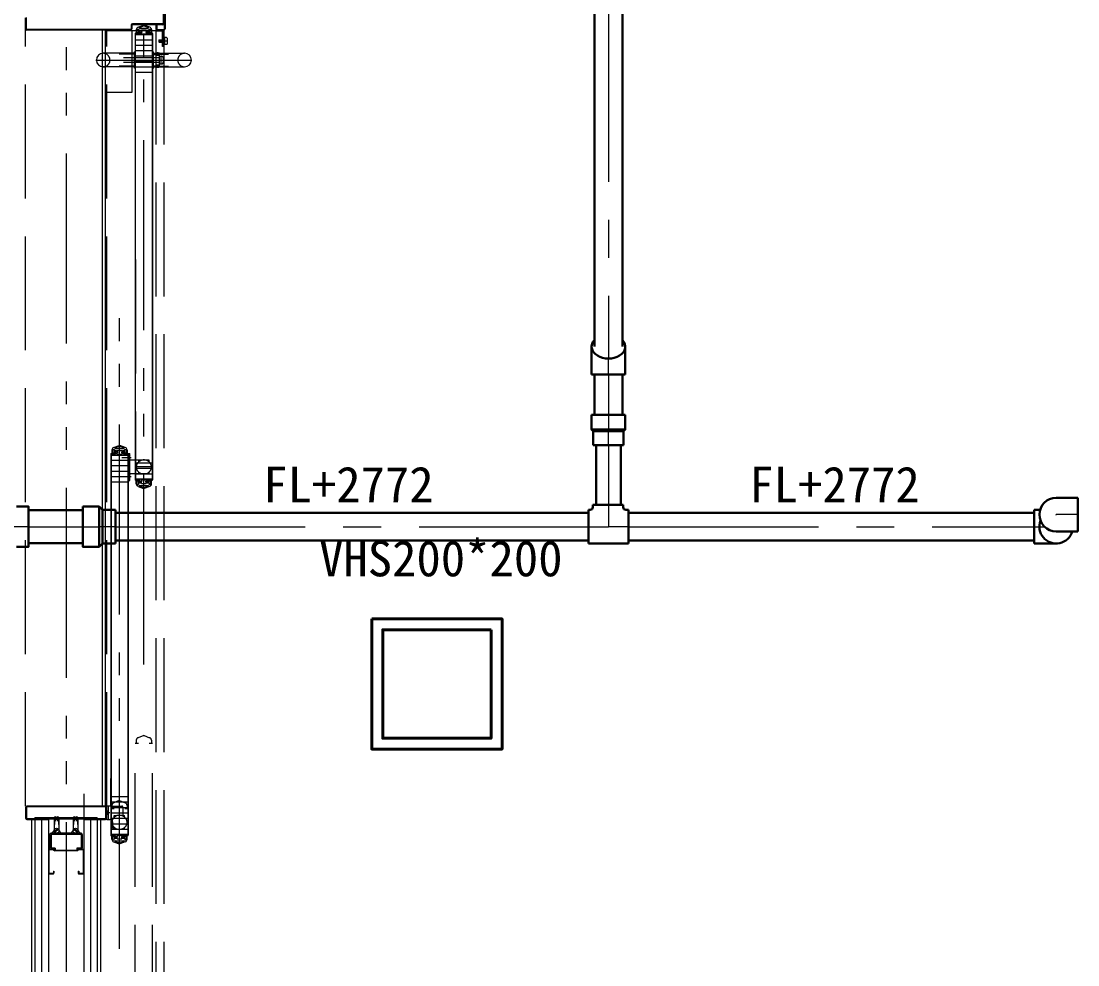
# Model space of a CAD drawing. Units: millimetres at full size. Extents: x -22551 to 92397, y -19340 to 14894.
# Drawn here: x 4079 to 6027, y -253 to 1486 of the extents above; entities that cross this region are included whole.
import ezdxf
from ezdxf.enums import TextEntityAlignment as Align

# ---------------------------------------------------------------- set-up
doc = ezdxf.new("R2010")
doc.units = ezdxf.units.MM
doc.header["$LTSCALE"] = 70
for name, pattern in [('CHAIN1', [8, 5, -1, 1, -1]), ('DASHED2', [3, 2, -1]), ('DASHED3', [4, 3, -1]), ('DOUBLE_CHAIN1', [8.8, 5, -1, 0.6, -0.6, 0.6, -1])]:
    doc.linetypes.add(name, pattern=pattern)
for name, color, linetype, lineweight in [('1-4_配管－汚水８：耐火ＤＶ', 2, 'Continuous', 30), ('2-0_通芯', 7, 'Continuous', 15), ('2-2_間仕切り芯', 7, 'DOUBLE_CHAIN1', 15), ('7-C_配管－ドレン５：耐火二層管', 2, 'Continuous', 30), ('7-D_配管－ドレン１：硬質塩ビ管（ＡＣ）', 2, 'Continuous', 30), ('9-0_無題1', 5, 'Continuous', 40)]:
    doc.layers.add(name, color=color, linetype=linetype, lineweight=lineweight)
doc.styles.add('ＭＳ ゴシック', font='')
doc.styles.get('ＭＳ ゴシック').set_extended_font_data('MS Gothic')

# ---------------------------------------------------------------- blocks, each defined once
blk = doc.blocks.new('グループ部品-125')
at = {"layer": '2-0_通芯', "linetype": 'DOUBLE_CHAIN1'}
for p, q in [((4161.61, 8017.87), (4161.61, -1485.67)), ((4305.11, 300.45), (4305.11, 1519.3)), ((4260.11, -223.7), (4260.11, 989.59))]:
    blk.add_line(p, q, dxfattribs=at)
at = {"layer": '2-0_通芯'}
for p, q in [((4340.91, 1516.7), (4340.91, 1480.9)), ((4342.51, 1517.7), (4342.51, 1470.9)), ((4344.11, 1516.9), (4344.11, 1471.7)), ((4087.11, 1471.7), (4087.11, 1491.9)), ((4088.71, 1470.9), (4088.71, 1492.7)), ((4340.91, 1480.9), (4283.91, 1480.9)), ((4281.51, 1470.9), (4088.71, 1470.9)), ((4280.71, 1469.3), (4089.51, 1469.3)), ((4228.61, 39.3), (4228.61, 1469.3)), ((4234.61, 39.3), (4234.61, 1469.3)), ((4281.51, 1478.5), (4281.51, 1470.9)), ((4283.11, 1479.3), (4283.11, 1471.7)), ((4340.11, 1479.3), (4283.11, 1479.3)), ((4289.11, 1463), (4289.11, 640.6)), ((4289.71, 1463.3), (4296.61, 1463.3)), ((4289.71, 1046.8), (4289.71, 1463.3)), ((4289.86, 1462.3), (4289.86, 1461.8)), ((4290.01, 1463.9), (4296.61, 1463.9)), ((4290.36, 1462.8), (4297.86, 1462.8)), ((4290.36, 1461.3), (4304.81, 1461.3)), ((4291.11, 1470.41), (4291.11, 1464.2)), ((4292.31, 1471.4), (4292.31, 1465.1)), ((4292.31, 1471.4), (4295.11, 1471.4)), ((4292.31, 1465.1), (4295.11, 1465.1)), ((4294.39, 1475.1), (4304.42, 1478.78)), ((4295.11, 1471.4), (4295.11, 1468.9)), ((4299.61, 1468.9), (4295.11, 1468.9)), ((4295.11, 1468.8), (4295.11, 1465.13)), ((4295.11, 1468.8), (4299.11, 1468.8)), ((4295.11, 1465.1), (4295.11, 1463.9)), ((4295.93, 1464.15), (4297.86, 1463.8)), ((4296.11, 1467.8), (4299.11, 1467.8)), ((4296.11, 1467.8), (4296.11, 1465.3)), ((4296.11, 1465.3), (4300.11, 1465.3)), ((4296.61, 1463.9), (4296.61, 1463.3)), ((4296.75, 1474.37), (4304.42, 1477.18)), ((4296.92, 1473.4), (4313.3, 1473.4)), ((4297.11, 1467.2), (4297.11, 1465.9)), ((4299.61, 1467.7), (4297.61, 1467.7)), ((4297.61, 1465.4), (4301.61, 1465.4)), ((4297.86, 1463.8), (4297.86, 1462.8)), ((4299.11, 1468.8), (4299.11, 1467.8)), ((4299.61, 1468.9), (4299.61, 1467.7)), ((4300.11, 1462.8), (4300.11, 1465.3)), ((4300.11, 1462.8), (4310.11, 1462.8)), ((4300.61, 1469.9), (4300.61, 1466.4)), ((4300.61, 1469.9), (4309.61, 1469.9)), ((4300.61, 1466.4), (4301.61, 1466.4)), ((4301.61, 1466.4), (4301.61, 1465.4)), ((4305.11, 1461.6), (4304.81, 1461.3)), ((4305.41, 1461.3), (4305.11, 1461.6)), ((4305.41, 1461.3), (4319.86, 1461.3)), ((4315.83, 1475.1), (4305.8, 1478.78)), ((4305.8, 1477.18), (4313.47, 1474.37)), ((4308.61, 1466.4), (4308.61, 1465.4)), ((4309.61, 1466.4), (4308.61, 1466.4)), ((4308.61, 1465.4), (4312.61, 1465.4)), ((4309.61, 1469.9), (4309.61, 1466.4)), ((4310.11, 1465.3), (4310.11, 1462.8)), ((4314.11, 1465.3), (4310.11, 1465.3)), ((4310.61, 1468.9), (4310.61, 1467.7)), ((4315.11, 1468.9), (4310.61, 1468.9)), ((4310.61, 1467.7), (4312.61, 1467.7)), ((4311.11, 1468.8), (4315.11, 1468.8)), ((4312.36, 1463.8), (4314.29, 1464.15)), ((4312.36, 1463.8), (4312.36, 1462.8)), ((4312.36, 1462.8), (4319.86, 1462.8)), ((4313.11, 1467.2), (4313.11, 1465.9)), ((4313.61, 1463.9), (4313.61, 1463.3)), ((4313.61, 1463.9), (4320.21, 1463.9)), ((4313.61, 1463.3), (4320.51, 1463.3)), ((4314.11, 1467.8), (4314.11, 1465.3)), ((4315.11, 1468.9), (4315.11, 1471.4)), ((4315.11, 1471.4), (4317.91, 1471.4)), ((4315.11, 1468.8), (4315.11, 1465.13)), ((4315.11, 1465.1), (4317.91, 1465.1)), ((4315.11, 1465.1), (4315.11, 1463.9)), ((4317.91, 1471.4), (4317.91, 1465.1)), ((4319.11, 1470.41), (4319.11, 1464.2)), ((4320.36, 1462.3), (4320.36, 1461.8)), ((4320.51, 1463.3), (4320.51, 640.3)), ((4321.11, 1463), (4321.11, 640.6)), ((4327.11, 1479.3), (4327.11, 1471.7)), ((4338.51, 1469.3), (4327.91, 1469.3)), ((4327.91, 1467.7), (4327.91, 1469.3)), ((4328.71, 1479.3), (4328.71, 1470.9)), ((4328.71, 1470.9), (4342.51, 1470.9)), ((4329.51, 1469.3), (4341.71, 1469.3)), ((4289.71, 1451.8), (4320.51, 1451.8)), ((4289.71, 1441.8), (4320.51, 1441.8)), ((4287.61, 1426.8), (4230.11, 1426.8)), ((4287.61, 1399.3), (4287.61, 1429.3)), ((4289.11, 1429.3), (4287.61, 1429.3)), ((4289.11, 1399.3), (4289.11, 1429.3)), ((4289.71, 1431.8), (4320.51, 1431.8)), ((4321.11, 1429.3), (4322.61, 1429.3)), ((4321.11, 1399.3), (4321.11, 1429.3)), ((4322.61, 1399.3), (4322.61, 1429.3)), ((4322.61, 1426.8), (4380.11, 1426.8)), ((4289.71, 1421.8), (4320.51, 1421.8)), ((4289.71, 1411.8), (4320.51, 1411.8)), ((4287.61, 1401.8), (4230.11, 1401.8)), ((4289.11, 1399.3), (4287.61, 1399.3)), ((4289.71, 1401.8), (4320.51, 1401.8)), ((4289.71, 1391.8), (4320.51, 1391.8)), ((4321.11, 1399.3), (4322.61, 1399.3)), ((4322.61, 1401.8), (4380.11, 1401.8)), ((4249.39, 700.1), (4259.42, 703.78)), ((4251.75, 699.37), (4259.42, 702.18)), ((4270.83, 700.1), (4260.8, 703.78)), ((4260.8, 702.18), (4268.47, 699.37)), ((4244.11, 688), (4244.11, -14.4)), ((4244.71, 688.3), (4251.61, 688.3)), ((4244.71, 688.3), (4244.71, -14.7)), ((4244.86, 687.3), (4244.86, 686.8)), ((4245.01, 688.9), (4251.61, 688.9)), ((4245.36, 687.8), (4252.86, 687.8)), ((4245.36, 686.3), (4259.81, 686.3)), ((4246.11, 695.41), (4246.11, 689.2)), ((4247.31, 696.4), (4247.31, 690.1)), ((4247.31, 696.4), (4250.11, 696.4)), ((4247.31, 690.1), (4250.11, 690.1)), ((4250.11, 696.4), (4250.11, 693.9)), ((4254.61, 693.9), (4250.11, 693.9)), ((4250.11, 693.8), (4250.11, 690.13)), ((4250.11, 693.8), (4254.11, 693.8)), ((4250.11, 690.1), (4250.11, 688.9)), ((4250.93, 689.15), (4252.86, 688.8)), ((4251.11, 692.8), (4254.11, 692.8)), ((4251.11, 692.8), (4251.11, 690.3)), ((4251.11, 690.3), (4255.11, 690.3)), ((4251.61, 688.9), (4251.61, 688.3)), ((4251.92, 698.4), (4268.3, 698.4)), ((4252.11, 692.2), (4252.11, 690.9)), ((4254.61, 692.7), (4252.61, 692.7)), ((4252.61, 690.4), (4256.61, 690.4)), ((4252.86, 688.8), (4252.86, 687.8)), ((4254.11, 693.8), (4254.11, 692.8)), ((4254.61, 693.9), (4254.61, 692.7)), ((4255.11, 687.8), (4255.11, 690.3)), ((4255.11, 687.8), (4265.11, 687.8)), ((4255.61, 694.9), (4255.61, 691.4)), ((4255.61, 694.9), (4264.61, 694.9)), ((4255.61, 691.4), (4256.61, 691.4)), ((4256.61, 691.4), (4256.61, 690.4)), ((4260.11, 686.6), (4259.81, 686.3)), ((4260.41, 686.3), (4260.11, 686.6)), ((4260.41, 686.3), (4274.86, 686.3)), ((4263.61, 691.4), (4263.61, 690.4)), ((4264.61, 691.4), (4263.61, 691.4)), ((4263.61, 690.4), (4267.61, 690.4)), ((4264.61, 694.9), (4264.61, 691.4)), ((4265.11, 690.3), (4265.11, 687.8)), ((4269.11, 690.3), (4265.11, 690.3)), ((4265.61, 693.9), (4265.61, 692.7)), ((4270.11, 693.9), (4265.61, 693.9)), ((4265.61, 692.7), (4267.61, 692.7)), ((4266.11, 693.8), (4270.11, 693.8)), ((4267.36, 688.8), (4269.29, 689.15)), ((4267.36, 688.8), (4267.36, 687.8)), ((4267.36, 687.8), (4274.86, 687.8)), ((4268.11, 692.2), (4268.11, 690.9)), ((4268.61, 688.9), (4268.61, 688.3)), ((4268.61, 688.9), (4275.21, 688.9)), ((4268.61, 688.3), (4275.51, 688.3)), ((4269.11, 692.8), (4269.11, 690.3)), ((4270.11, 693.9), (4270.11, 696.4)), ((4270.11, 696.4), (4272.91, 696.4)), ((4270.11, 693.8), (4270.11, 690.13)), ((4270.11, 690.1), (4272.91, 690.1)), ((4270.11, 690.1), (4270.11, 688.9)), ((4272.91, 696.4), (4272.91, 690.1)), ((4274.11, 695.41), (4274.11, 689.2)), ((4275.36, 687.3), (4275.36, 686.8)), ((4275.51, 688.3), (4275.51, -14.7)), ((4276.11, 689.3), (4276.11, 639.3)), ((4276.11, 689.3), (4279.31, 689.3)), ((4276.11, 688), (4276.11, -14.4)), ((4279.31, 639.3), (4279.31, 689.3)), ((4244.71, 676.8), (4275.51, 676.8)), ((4244.71, 666.8), (4275.51, 666.8)), ((4289.71, 671.8), (4320.51, 671.8)), ((4244.71, 656.8), (4275.51, 656.8)), ((4244.71, 646.8), (4275.51, 646.8)), ((4277.31, 644.8), (4276.11, 644.8)), ((4277.31, 644.8), (4277.31, 648.8)), ((4289.71, 661.8), (4320.51, 661.8)), ((4289.71, 651.8), (4320.51, 651.8)), ((4244.71, 636.8), (4275.51, 636.8)), ((4276.11, 639.3), (4279.31, 639.3)), ((4289.71, 640.3), (4296.61, 640.3)), ((4289.86, 641.3), (4289.86, 641.8)), ((4290.01, 639.7), (4296.61, 639.7)), ((4290.36, 642.3), (4304.81, 642.3)), ((4290.36, 640.8), (4297.86, 640.8)), ((4291.11, 633.19), (4291.11, 639.4)), ((4292.31, 638.5), (4295.11, 638.5)), ((4292.31, 632.2), (4292.31, 638.5)), ((4292.31, 632.2), (4295.11, 632.2)), ((4294.39, 628.5), (4304.42, 624.82)), ((4295.11, 638.5), (4295.11, 639.7)), ((4295.11, 634.8), (4295.11, 638.46)), ((4295.11, 634.8), (4299.11, 634.8)), ((4299.61, 634.7), (4295.11, 634.7)), ((4295.11, 632.2), (4295.11, 634.7)), ((4295.93, 639.45), (4297.86, 639.8)), ((4296.11, 635.8), (4296.11, 638.3)), ((4296.11, 638.3), (4300.11, 638.3)), ((4296.11, 635.8), (4299.11, 635.8)), ((4296.61, 639.7), (4296.61, 640.3)), ((4296.75, 629.23), (4304.42, 626.42)), ((4296.92, 630.2), (4313.3, 630.2)), ((4297.11, 636.4), (4297.11, 637.7)), ((4297.61, 638.2), (4301.61, 638.2)), ((4299.61, 635.9), (4297.61, 635.9)), ((4297.86, 639.8), (4297.86, 640.8)), ((4299.11, 634.8), (4299.11, 635.8)), ((4299.61, 634.7), (4299.61, 635.9)), ((4300.11, 640.8), (4300.11, 638.3)), ((4300.11, 640.8), (4310.11, 640.8)), ((4300.61, 633.7), (4300.61, 637.2)), ((4300.61, 637.2), (4301.61, 637.2)), ((4300.61, 633.7), (4309.61, 633.7)), ((4301.61, 637.2), (4301.61, 638.2)), ((4305.11, 642), (4304.81, 642.3)), ((4305.41, 642.3), (4305.11, 642)), ((4305.41, 642.3), (4319.86, 642.3)), ((4305.8, 626.42), (4313.47, 629.23)), ((4315.83, 628.5), (4305.8, 624.82)), ((4308.61, 637.2), (4308.61, 638.2)), ((4308.61, 638.2), (4312.61, 638.2)), ((4309.61, 637.2), (4308.61, 637.2)), ((4309.61, 633.7), (4309.61, 637.2)), ((4310.11, 638.3), (4310.11, 640.8)), ((4314.11, 638.3), (4310.11, 638.3)), ((4310.61, 634.7), (4310.61, 635.9)), ((4310.61, 635.9), (4312.61, 635.9)), ((4315.11, 634.7), (4310.61, 634.7)), ((4311.11, 634.8), (4315.11, 634.8)), ((4312.36, 639.8), (4312.36, 640.8)), ((4312.36, 640.8), (4319.86, 640.8)), ((4312.36, 639.8), (4314.29, 639.45)), ((4313.11, 636.4), (4313.11, 637.7)), ((4313.61, 639.7), (4320.21, 639.7)), ((4314.11, 635.8), (4314.11, 638.3)), ((4315.11, 638.5), (4315.11, 639.7)), ((4315.11, 638.5), (4317.91, 638.5)), ((4315.11, 634.8), (4315.11, 638.46)), ((4315.11, 634.7), (4315.11, 632.2)), ((4315.11, 632.2), (4317.91, 632.2)), ((4317.91, 632.2), (4317.91, 638.5)), ((4319.11, 633.19), (4319.11, 639.4)), ((4320.36, 641.3), (4320.36, 641.8)), ((4304.83, 169.3), (4305.39, 169.3)), ((4244.11, 40.9), (4244.11, 90.3)), ((4276.11, 40.9), (4276.11, 90.3)), ((4194.11, 61.85), (4194.11, -938.2)), ((4234.21, 39.3), (4089.51, 39.3)), ((4244.11, 39.3), (4178.11, 39.3)), ((4236.61, 14.5), (4236.61, 39.3)), ((4239.81, 14.3), (4239.81, 39.3)), ((4244.71, 56.8), (4275.51, 56.8)), ((4244.71, 46.8), (4275.51, 46.8)), ((4087.11, 36.9), (4087.11, 16.7)), ((4235.01, 37.7), (4088.71, 37.7)), ((4088.71, 37.7), (4088.71, 15.9)), ((4235.01, 15.9), (4235.01, 37.7)), ((4236.61, 16.7), (4236.61, 36.9)), ((4244.71, 36.8), (4275.51, 36.8)), ((4244.71, 26.8), (4275.51, 26.8)), ((4107.11, 15.9), (4088.71, 15.9)), ((4089.51, 14.3), (4128.11, 14.3)), ((4098.11, 14.3), (4098.11, -848.2)), ((4104.11, 14.3), (4104.11, -860.7)), ((4107.11, 15.9), (4107.11, 14.3)), ((4116.61, 14.3), (4116.61, -873.2)), ((4129.11, 14.3), (4129.11, -873.2)), ((4139.61, 17.8), (4139.61, -6.2)), ((4140.61, 16.64), (4140.61, 5.1)), ((4142.11, 16.31), (4142.11, 11.54)), ((4146.11, 19.29), (4146.11, 11.54)), ((4147.61, 18.95), (4147.61, 5.1)), ((4148.61, 17.8), (4148.61, -6.2)), ((4174.61, 17.8), (4174.61, -6.2)), ((4175.61, 18.95), (4175.61, 5.1)), ((4177.11, 19.29), (4177.11, 11.54)), ((4181.11, 16.31), (4181.11, 11.54)), ((4182.61, 16.64), (4182.61, 5.1)), ((4183.61, 17.8), (4183.61, -6.2)), ((4195.11, 14.3), (4234.21, 14.3)), ((4206.61, 14.3), (4206.61, -685.7)), ((4216.11, 14.3), (4216.11, 15.9)), ((4235.01, 15.9), (4216.11, 15.9)), ((4219.11, 14.3), (4219.11, -685.7)), ((4225.11, 14.3), (4225.11, -685.7)), ((4236.81, 14.3), (4242.61, 14.3)), ((4244.71, 16.8), (4275.51, 16.8)), ((4244.71, 6.8), (4275.51, 6.8)), ((4131.61, -13.1), (4131.61, -38.3)), ((4133.91, -13), (4133.91, -38.4)), ((4189.31, -13), (4133.91, -13)), ((4189.21, -10.7), (4134.01, -10.7)), ((4140.02, -8.07), (4145.98, -2.11)), ((4141.24, -9.67), (4147.58, -3.33)), ((4181.98, -9.67), (4175.64, -3.33)), ((4183.21, -8.07), (4177.25, -2.11)), ((4189.31, -13), (4189.31, -38.4)), ((4191.61, -13.1), (4191.61, -38.3)), ((4244.71, -3.2), (4275.51, -3.2)), ((4244.71, -14.7), (4251.61, -14.7)), ((4244.86, -13.7), (4244.86, -13.2)), ((4245.01, -15.3), (4251.61, -15.3)), ((4245.36, -12.7), (4259.81, -12.7)), ((4245.36, -14.2), (4252.86, -14.2)), ((4246.11, -21.81), (4246.11, -15.6)), ((4247.31, -16.5), (4250.11, -16.5)), ((4247.31, -22.8), (4247.31, -16.5)), ((4250.11, -16.5), (4250.11, -15.3)), ((4250.11, -20.2), (4250.11, -16.54)), ((4250.93, -15.55), (4252.86, -15.2)), ((4251.11, -19.2), (4251.11, -16.7)), ((4251.11, -16.7), (4255.11, -16.7)), ((4251.11, -19.2), (4254.11, -19.2)), ((4251.61, -15.3), (4251.61, -14.7)), ((4252.11, -18.6), (4252.11, -17.3)), ((4252.61, -16.8), (4256.61, -16.8)), ((4254.61, -19.1), (4252.61, -19.1)), ((4252.86, -15.2), (4252.86, -14.2)), ((4254.11, -20.2), (4254.11, -19.2)), ((4254.61, -20.3), (4254.61, -19.1)), ((4255.11, -14.2), (4255.11, -16.7)), ((4255.11, -14.2), (4265.11, -14.2)), ((4255.61, -21.3), (4255.61, -17.8)), ((4255.61, -17.8), (4256.61, -17.8)), ((4256.61, -17.8), (4256.61, -16.8)), ((4260.11, -13), (4259.81, -12.7)), ((4260.41, -12.7), (4260.11, -13)), ((4260.41, -12.7), (4274.86, -12.7)), ((4263.61, -17.8), (4263.61, -16.8)), ((4263.61, -16.8), (4267.61, -16.8)), ((4264.61, -17.8), (4263.61, -17.8)), ((4264.61, -21.3), (4264.61, -17.8)), ((4265.11, -16.7), (4265.11, -14.2)), ((4269.11, -16.7), (4265.11, -16.7)), ((4265.61, -20.3), (4265.61, -19.1)), ((4265.61, -19.1), (4267.61, -19.1)), ((4267.36, -15.2), (4267.36, -14.2)), ((4267.36, -14.2), (4274.86, -14.2)), ((4267.36, -15.2), (4269.29, -15.55)), ((4268.11, -18.6), (4268.11, -17.3)), ((4268.61, -15.3), (4275.21, -15.3)), ((4269.11, -19.2), (4269.11, -16.7)), ((4270.11, -16.5), (4270.11, -15.3)), ((4270.11, -16.5), (4272.91, -16.5)), ((4270.11, -20.2), (4270.11, -16.54)), ((4272.91, -22.8), (4272.91, -16.5)), ((4274.11, -21.81), (4274.11, -15.6)), ((4275.36, -13.7), (4275.36, -13.2)), ((4141.61, -38.4), (4133.91, -38.4)), ((4141.61, -38.4), (4141.61, -40.7)), ((4181.61, -38.4), (4181.61, -40.7)), ((4189.31, -38.4), (4181.61, -38.4)), ((4247.31, -22.8), (4250.11, -22.8)), ((4249.39, -26.5), (4259.42, -30.18)), ((4250.11, -20.2), (4254.11, -20.2)), ((4254.61, -20.3), (4250.11, -20.3)), ((4250.11, -22.8), (4250.11, -20.3)), ((4251.75, -25.77), (4259.42, -28.58)), ((4251.92, -24.8), (4268.3, -24.8)), ((4255.61, -21.3), (4264.61, -21.3)), ((4260.8, -28.58), (4268.47, -25.77)), ((4270.83, -26.5), (4260.8, -30.18)), ((4270.11, -20.3), (4265.61, -20.3)), ((4266.11, -20.2), (4270.11, -20.2)), ((4270.11, -20.3), (4270.11, -22.8)), ((4270.11, -22.8), (4272.91, -22.8)), ((4129.11, -41.9), (4129.11, -84.5)), ((4129.91, -41.5), (4129.91, -84.9)), ((4138.78, -41.5), (4129.91, -41.5)), ((4141.61, -40.7), (4130.31, -40.7)), ((4138.78, -41.5), (4140.78, -43.5)), ((4139.46, -41.05), (4141.11, -42.7)), ((4182.44, -43.5), (4140.78, -43.5)), ((4182.11, -42.7), (4141.11, -42.7)), ((4192.91, -40.7), (4181.61, -40.7)), ((4182.11, -42.7), (4183.76, -41.05)), ((4182.44, -43.5), (4184.44, -41.5)), ((4193.31, -41.5), (4184.44, -41.5)), ((4193.31, -41.5), (4193.31, -84.9)), ((4194.11, -41.9), (4194.11, -84.5)), ((4138.31, -84.9), (4129.91, -84.9)), ((4130.31, -85.7), (4137.91, -85.7)), ((4138.31, -80.7), (4138.31, -84.9)), ((4138.31, -80.7), (4139.11, -80.7)), ((4139.11, -80.7), (4139.11, -84.5)), ((4184.11, -80.7), (4184.11, -84.5)), ((4184.11, -80.7), (4184.91, -80.7)), ((4184.91, -80.7), (4184.91, -84.9)), ((4193.31, -84.9), (4184.91, -84.9)), ((4185.31, -85.7), (4192.91, -85.7))]:
    blk.add_line(p, q, dxfattribs=at)
at = {"layer": '2-0_通芯', "linetype": 'DASHED3'}
for p, q in [((4087.11, 39.3), (4087.11, 1471.7)), ((4236.61, 39.3), (4236.61, 1469.3)), ((4236.61, 1468.8), (4342.11, 1468.8)), ((4283.11, 1469.3), (4283.11, 1354.3)), ((4327.11, 1468.8), (4327.11, -675.7)), ((4339.31, 1467.7), (4327.91, 1467.7)), ((4339.31, 1439.3), (4339.31, 1467.7)), ((4340.91, 1439.3), (4340.91, 1466.9)), ((4342.11, 1468.8), (4342.11, -675.7)), ((4332.91, 1450.9), (4333.31, 1451.3)), ((4347.91, 1449.3), (4332.91, 1449.3)), ((4333.31, 1451.3), (4342.11, 1451.3)), ((4342.91, 1454.3), (4342.11, 1454.3)), ((4342.91, 1444.3), (4342.11, 1444.3)), ((4342.91, 1455.3), (4343.41, 1455.8)), ((4342.91, 1455.3), (4342.91, 1443.3)), ((4342.91, 1443.3), (4343.41, 1442.8)), ((4346.91, 1455.8), (4343.41, 1455.8)), ((4346.91, 1442.8), (4343.41, 1442.8)), ((4346.91, 1455.8), (4347.91, 1454.8)), ((4347.91, 1443.8), (4346.91, 1442.8)), ((4347.91, 1454.8), (4347.91, 1443.8)), ((4287.61, 1425.3), (4259.75, 1425.3)), ((4322.61, 1425.3), (4350.48, 1425.3)), ((4322.61, 1424.8), (4333.11, 1424.8)), ((4327.11, 1426.6), (4329.11, 1424.6)), ((4334.11, 1426.6), (4327.11, 1426.6)), ((4329.11, 1424.6), (4329.11, 1422.22)), ((4330.61, 1422.22), (4330.61, 1427.4)), ((4334.11, 1426.6), (4332.11, 1424.6)), ((4332.11, 1424.6), (4332.11, 1422.22)), ((4334.11, 1426.6), (4334.11, 1426.8)), ((4334.11, 1404.8), (4334.11, 1423.8)), ((4340.91, 1439.3), (4339.31, 1439.3)), ((4216.61, 1414.3), (4393.61, 1414.3)), ((4287.61, 1403.3), (4259.75, 1403.3)), ((4334.11, 1418.3), (4267.4, 1418.3)), ((4267.4, 1410.3), (4334.11, 1410.3)), ((4322.61, 1403.8), (4333.11, 1403.8)), ((4322.61, 1403.3), (4350.48, 1403.3)), ((4327.11, 1402), (4329.11, 1404)), ((4329.11, 1404), (4329.11, 1406.38)), ((4330.61, 1401.2), (4330.61, 1406.38)), ((4332.11, 1404), (4332.11, 1406.38)), ((4334.11, 1402), (4332.11, 1404)), ((4334.11, 1421.3), (4337.77, 1421.3)), ((4334.11, 1407.3), (4337.77, 1407.3)), ((4336.11, 1421.3), (4336.11, 1407.3)), ((4334.11, 1402), (4327.11, 1402)), ((4334.11, 1402), (4334.11, 1401.8)), ((4283.11, 1354.3), (4236.61, 1354.3)), ((4289.71, 1046.8), (4289.71, 640.3)), ((4277.31, 683.8), (4276.11, 683.8)), ((4279.31, 685.8), (4277.31, 683.8)), ((4277.31, 679.8), (4277.31, 683.8)), ((4264.31, 681.8), (4281.77, 681.8)), ((4314.61, 676.8), (4279.31, 676.8)), ((4318.61, 664.3), (4291.61, 664.3)), ((4295.61, 673.89), (4295.61, 676.8)), ((4311.41, 676.24), (4311.41, 676.8)), ((4314.61, 673.89), (4314.61, 676.8)), ((4264.31, 646.8), (4281.77, 646.8)), ((4277.31, 648.8), (4276.11, 648.8)), ((4279.31, 650.8), (4277.31, 648.8)), ((4279.31, 642.8), (4277.31, 644.8)), ((4314.61, 651.8), (4279.31, 651.8)), ((4295.61, 651.8), (4295.61, 654.71)), ((4311.41, 651.8), (4311.41, 652.36)), ((4314.61, 651.8), (4314.61, 654.71)), ((4289.11, -669.8), (4289.11, 154.3)), ((4321.11, -669.8), (4321.11, 154.3)), ((4244.11, 39.3), (4264.41, 39.3)), ((4246.11, 40.51), (4246.11, 34.3)), ((4259.83, 49.3), (4249.75, 45.33)), ((4259.83, 49.3), (4260.39, 49.3)), ((4260.39, 49.3), (4270.47, 45.33)), ((4274.11, 40.51), (4274.11, 34.3)), ((4242.15, 26.8), (4233.71, 26.8)), ((4239.81, 31.05), (4236.61, 28.9)), ((4239.81, 22.8), (4236.61, 24.7)), ((4250.11, 34.3), (4246.11, 34.3)), ((4250.61, 18.89), (4250.61, 21.8)), ((4250.61, 21.8), (4255.01, 21.8)), ((4265.21, 21.8), (4269.61, 21.8)), ((4266.41, 37.3), (4266.41, 21.8)), ((4269.61, 18.89), (4269.61, 21.8)), ((4274.11, 34.3), (4270.11, 34.3)), ((4104.11, 18.2), (4219.11, 18.2)), ((4104.11, 15.9), (4219.11, 15.9)), ((4247.61, -1.2), (4247.61, 9.3)), ((4249.61, -3.2), (4255.01, -3.2)), ((4250.61, -3.2), (4250.61, -0.29)), ((4265.21, -3.2), (4269.61, -3.2)), ((4269.61, -3.2), (4269.61, -0.29))]:
    blk.add_line(p, q, dxfattribs=at)
at = {"layer": '2-0_通芯', "linetype": 'DASHED2'}
for p, q in [((4291.11, 160.51), (4291.11, 154.3)), ((4304.83, 169.3), (4294.75, 165.33)), ((4305.39, 169.3), (4315.47, 165.33)), ((4319.11, 160.51), (4319.11, 154.3)), ((4295.11, 154.3), (4289.11, 154.3)), ((4321.11, 154.3), (4315.11, 154.3)), ((4104.11, 18.2), (4104.11, 15.9)), ((4219.11, 15.9), (4219.11, 18.2))]:
    blk.add_line(p, q, dxfattribs=at)
at = {"layer": '2-0_通芯'}
for points in [[(4311.11, 1468.8), (4311.11, 1467.8), (4314.11, 1467.8)], [(4266.11, 693.8), (4266.11, 692.8), (4269.11, 692.8)], [(4311.11, 634.8), (4311.11, 635.8), (4314.11, 635.8)], [(4313.61, 639.7), (4313.61, 640.3), (4320.51, 640.3)], [(4266.11, -20.2), (4266.11, -19.2), (4269.11, -19.2)], [(4268.61, -15.3), (4268.61, -14.7), (4275.51, -14.7)]]:
    blk.add_lwpolyline(points, dxfattribs=at)
at = {"layer": '2-0_通芯', "linetype": 'DASHED3'}
for points in [[(4332.91, 1450.9), (4332.91, 1447.7), (4333.31, 1447.3), (4342.11, 1447.3)], [(4279.31, 677.8), (4277.31, 679.8), (4276.11, 679.8)]]:
    blk.add_lwpolyline(points, dxfattribs=at)
for centre in [(4305.11, 664.3), (4260.11, 9.3)]:
    blk.add_circle(centre, 13.5, dxfattribs=at)
at = {"layer": '2-0_通芯'}
for centre in [(4144.11, -6.2), (4179.11, -6.2)]:
    blk.add_circle(centre, 4.5, dxfattribs=at)
for centre, radius, start, end in [((4283.91, 1478.5), 2.4, 90, 180), ((4340.11, 1481.7), 2.4, 270, 0), ((4089.51, 1471.7), 2.4, 180, 270), ((4280.71, 1471.7), 2.4, 270, 0), ((4290.01, 1463), 0.9, 90, 180), ((4290.36, 1462.3), 0.5, 90, 180), ((4290.36, 1461.8), 0.5, 180, 270), ((4296.11, 1470.41), 5, 110.12444, 180), ((4291.41, 1464.2), 0.3, 180, 270), ((4296.11, 1465.13), 1, 180, 259.69515), ((4296.92, 1473.9), 0.5, 110.12444, 270), ((4297.61, 1467.2), 0.5, 90, 180), ((4297.61, 1465.9), 0.5, 180, 270), ((4305.11, 1476.9), 2, 69.87556, 110.12444), ((4305.11, 1475.3), 2, 69.87556, 110.12444), ((4312.61, 1467.2), 0.5, 0, 90), ((4312.61, 1465.9), 0.5, 270, 0), ((4313.3, 1473.9), 0.5, 270, 69.87556), ((4314.11, 1465.13), 1, 280.30485, 0), ((4314.11, 1470.41), 5, 0, 69.87556), ((4318.81, 1464.2), 0.3, 270, 0), ((4319.86, 1462.3), 0.5, 0, 90), ((4319.86, 1461.8), 0.5, 270, 0), ((4320.21, 1463), 0.9, 0, 90), ((4329.51, 1471.7), 2.4, 180, 270), ((4341.71, 1471.7), 2.4, 270, 0), ((4230.11, 1414.3), 12.5, 90, 270), ((4380.11, 1414.3), 12.5, 270, 90), ((4260.11, 701.9), 2, 69.87556, 110.12444), ((4260.11, 700.3), 2, 69.87556, 110.12444), ((4245.01, 688), 0.9, 90, 180), ((4245.36, 687.3), 0.5, 90, 180), ((4245.36, 686.8), 0.5, 180, 270), ((4251.11, 695.41), 5, 110.12444, 180), ((4246.41, 689.2), 0.3, 180, 270), ((4251.11, 690.13), 1, 180, 259.69515), ((4251.92, 698.9), 0.5, 110.12444, 270), ((4252.61, 692.2), 0.5, 90, 180), ((4252.61, 690.9), 0.5, 180, 270), ((4267.61, 692.2), 0.5, 0, 90), ((4267.61, 690.9), 0.5, 270, 0), ((4268.3, 698.9), 0.5, 270, 69.87556), ((4269.11, 690.13), 1, 280.30485, 0), ((4269.11, 695.41), 5, 0, 69.87556), ((4273.81, 689.2), 0.3, 270, 0), ((4274.86, 687.3), 0.5, 0, 90), ((4274.86, 686.8), 0.5, 270, 0), ((4275.21, 688), 0.9, 0, 90), ((4290.01, 640.6), 0.9, 180, 270), ((4290.36, 641.8), 0.5, 90, 180), ((4290.36, 641.3), 0.5, 180, 270), ((4291.41, 639.4), 0.3, 90, 180), ((4296.11, 633.19), 5, 180, 249.87556), ((4296.11, 638.46), 1, 100.30485, 180), ((4296.92, 629.7), 0.5, 90, 249.87556), ((4297.61, 637.7), 0.5, 90, 180), ((4297.61, 636.4), 0.5, 180, 270), ((4305.11, 628.3), 2, 249.87556, 290.12444), ((4305.11, 626.7), 2, 249.87556, 290.12444), ((4312.61, 637.7), 0.5, 0, 90), ((4312.61, 636.4), 0.5, 270, 0), ((4313.3, 629.7), 0.5, 290.12444, 90), ((4314.11, 638.46), 1, 0, 79.69515), ((4314.11, 633.19), 5, 290.12444, 0), ((4318.81, 639.4), 0.3, 0, 90), ((4319.86, 641.8), 0.5, 0, 90), ((4319.86, 641.3), 0.5, 270, 0), ((4320.21, 640.6), 0.9, 270, 0), ((4089.51, 36.9), 2.4, 90, 180), ((4234.21, 36.9), 2.4, 0, 90), ((4089.51, 16.7), 2.4, 180, 270), ((4139.61, 15.9), 1, 180, 334.15807), ((4141.86, 16.86), 2.44, 22.61986, 157.38014), ((4141.86, 18.74), 2.44, 202.61986, 337.38014), ((4141.41, 15.9), 1, 180, 334.15807), ((4143.21, 15.9), 1, 180, 334.15807), ((4145.01, 15.9), 1, 180, 334.15807), ((4146.36, 16.86), 2.44, 22.61986, 157.38014), ((4146.81, 15.9), 1, 180, 334.15807), ((4148.61, 15.9), 1, 180, 0), ((4174.61, 15.9), 1, 180, 0), ((4176.86, 16.86), 2.44, 22.61986, 157.38014), ((4176.41, 15.9), 1, 205.84193, 0), ((4178.21, 15.9), 1, 205.84193, 0), ((4181.36, 16.86), 2.44, 22.61986, 157.38014), ((4181.36, 18.74), 2.44, 202.61986, 337.38014), ((4180.01, 15.9), 1, 205.84193, 0), ((4181.81, 15.9), 1, 205.84193, 0), ((4183.61, 15.9), 1, 205.84193, 0), ((4234.21, 16.7), 2.4, 270, 0), ((4242.61, 9.3), 5, 72.5424, 90), ((4134.01, -13.1), 2.4, 90, 180), ((4140.65, -10.13), 4.02, 104.9838, 188.17994), ((4147.57, -10.13), 4.02, 351.82006, 75.0162), ((4175.65, -10.13), 4.02, 104.9838, 188.17994), ((4182.57, -10.13), 4.02, 351.82006, 75.0162), ((4189.21, -13.1), 2.4, 0, 90), ((4245.01, -14.4), 0.9, 180, 270), ((4245.36, -13.2), 0.5, 90, 180), ((4245.36, -13.7), 0.5, 180, 270), ((4246.41, -15.6), 0.3, 90, 180), ((4251.11, -16.54), 1, 100.30485, 180), ((4252.61, -17.3), 0.5, 90, 180), ((4252.61, -18.6), 0.5, 180, 270), ((4267.61, -17.3), 0.5, 0, 90), ((4267.61, -18.6), 0.5, 270, 0), ((4269.11, -16.54), 1, 0, 79.69515), ((4273.81, -15.6), 0.3, 0, 90), ((4274.86, -13.2), 0.5, 0, 90), ((4274.86, -13.7), 0.5, 270, 0), ((4275.21, -14.4), 0.9, 270, 0), ((4134.01, -38.3), 2.4, 180, 270), ((4189.21, -38.3), 2.4, 270, 0), ((4251.11, -21.81), 5, 180, 249.87556), ((4251.92, -25.3), 0.5, 90, 249.87556), ((4260.11, -26.7), 2, 249.87556, 290.12444), ((4260.11, -28.3), 2, 249.87556, 290.12444), ((4268.3, -25.3), 0.5, 290.12444, 90), ((4269.11, -21.81), 5, 290.12444, 0), ((4130.31, -41.9), 1.2, 90, 180), ((4138.61, -41.9), 1.2, 45, 90), ((4184.61, -41.9), 1.2, 90, 135), ((4192.91, -41.9), 1.2, 0, 90), ((4130.31, -84.5), 1.2, 180, 270), ((4137.91, -84.5), 1.2, 270, 0), ((4185.31, -84.5), 1.2, 180, 270), ((4192.91, -84.5), 1.2, 270, 0)]:
    blk.add_arc(centre, radius, start, end, dxfattribs=at)
at = {"layer": '2-0_通芯', "linetype": 'DASHED3'}
for centre, radius, start, end in [((4338.51, 1466.9), 2.4, 0, 90), ((4230.11, 1414.3), 12.5, 270, 90), ((4330.61, 1416.89), 10.51, 70.54484, 109.45516), ((4333.11, 1423.8), 1, 0, 90), ((4380.11, 1414.3), 12.5, 90, 270), ((4333.11, 1404.8), 1, 270, 0), ((4337.77, 1418.3), 3, 15.46601, 90), ((4337.77, 1410.3), 3, 270, 344.53399), ((4323.31, 1414.3), 18, 344.53399, 15.46601), ((4330.61, 1411.71), 10.51, 250.54484, 289.45516), ((4251.11, 40.51), 5, 105.75454, 180), ((4264.41, 37.3), 2, 0, 90), ((4269.11, 40.51), 5, 0, 74.24546), ((4242.61, 9.3), 5, 0, 72.5424), ((4249.61, -1.2), 2, 180, 270)]:
    blk.add_arc(centre, radius, start, end, dxfattribs=at)
at = {"layer": '2-0_通芯', "linetype": 'DASHED2'}
for centre, start, end in [((4296.11, 160.51), 105.75454, 180), ((4314.11, 160.51), 0, 74.24546)]:
    blk.add_arc(centre, 5, start, end, dxfattribs=at)

msp = doc.modelspace()

# ---------------------------------------------------------------- linework, layer by layer
at = {"layer": '1-4_配管－汚水８：耐火ＤＶ', "color": 7, "linetype": 'CHAIN1', "lineweight": 15}
msp.add_line((4092.53, 554.22), (4013.53, 554.22), dxfattribs=at)
at = {"layer": '1-4_配管－汚水８：耐火ＤＶ'}
msp.add_lwpolyline([(4070.53, 517.22), (4092.53, 517.22), (4092.53, 591.22), (4070.53, 591.22)], dxfattribs=at)
at = {"layer": '2-2_間仕切り芯'}
msp.add_line((4161.61, 8017.87), (4161.61, -1485.67), dxfattribs=at)
at = {"layer": '7-C_配管－ドレン５：耐火二層管'}
for p, q in [((5135.86, 1549.47), (5135.86, 886.1)), ((5187.36, 886.1), (5187.36, 1549.47)), ((5135.86, 834.89), (5135.86, 760.22)), ((5187.36, 760.22), (5187.36, 834.89)), ((5130.61, 760.22), (5192.61, 760.22)), ((5192.61, 733.22), (5130.61, 733.22)), ((5133.61, 730.22), (5133.61, 704.22)), ((5133.61, 730.22), (5189.61, 730.22)), ((5189.61, 730.22), (5189.61, 704.22)), ((5133.61, 704.22), (5189.61, 704.22)), ((5138.86, 704.22), (5138.86, 594.22)), ((5184.36, 594.22), (5184.36, 704.22)), ((5987.03, 607.54), (6027.02, 607.54)), ((6027.02, 607.54), (6027.02, 545.54)), ((4192.53, 584.72), (4092.53, 584.72)), ((4222.53, 591.22), (4192.53, 591.22)), ((4221.29, 591.22), (4220.83, 591.22)), ((4252.53, 585.22), (4228.53, 585.22)), ((4228.53, 585.22), (4228.53, 554.22)), ((4252.53, 523.22), (4252.53, 585.22)), ((5124.61, 523.22), (5124.61, 585.22)), ((5127.8, 585.22), (5124.61, 585.22)), ((5132.8, 590.22), (5132.8, 594.22)), ((5132.8, 594.22), (5188.79, 594.22)), ((5188.79, 590.22), (5188.79, 594.22)), ((5198.61, 585.22), (5193.79, 585.22)), ((5198.61, 523.22), (5198.61, 585.22)), ((5957.27, 585.22), (5946.21, 585.22)), ((5946.21, 523.22), (5946.21, 585.22)), ((5124.61, 579.97), (4252.53, 579.97)), ((5947.03, 579.97), (5198.61, 579.97)), ((4222.53, 517.22), (4222.53, 554.22)), ((4228.53, 523.22), (4228.53, 554.22)), ((5987.03, 545.54), (6027.02, 545.54)), ((4252.53, 528.47), (5124.61, 528.47)), ((5198.61, 528.47), (5947.03, 528.47)), ((4092.53, 523.72), (4192.53, 523.72)), ((5198.61, 523.22), (5124.61, 523.22)), ((5987.03, 523.22), (5946.21, 523.22))]:
    msp.add_line(p, q, dxfattribs=at)
at = {"layer": '7-C_配管－ドレン５：耐火二層管', "color": 7, "linetype": 'CHAIN1', "lineweight": 15}
for p, q in [((5161.61, 1539.75), (5161.61, 886.1)), ((5161.61, 834.89), (5161.61, 760.22)), ((5161.61, 760.22), (5161.61, 732.22)), ((5161.61, 704.22), (5161.61, 732.22)), ((5161.61, 704.22), (5161.61, 594.22)), ((5161.61, 594.22), (5161.61, 554.22)), ((6027.03, 576.54), (5987.03, 576.54)), ((5987.03, 575.45), (5987.03, 576.54)), ((4092.53, 554.22), (4192.53, 554.22)), ((4192.53, 554.22), (4222.53, 554.22)), ((4252.53, 554.22), (4222.53, 554.22)), ((4252.53, 554.22), (5124.61, 554.22)), ((5124.61, 554.22), (5161.61, 554.22)), ((5198.61, 554.22), (5161.61, 554.22)), ((5198.61, 554.22), (5947.03, 554.22)), ((5947.03, 554.22), (5965.51, 554.22))]:
    msp.add_line(p, q, dxfattribs=at)
at = {"layer": '7-C_配管－ドレン５：耐火二層管'}
for points in [[(5130.61, 760.22), (5130.61, 733.22), (5133.61, 730.22)], [(5192.61, 760.22), (5192.61, 733.22), (5189.61, 730.22)], [(4222.53, 517.22), (4192.53, 517.22), (4192.53, 591.22)], [(4228.53, 585.22), (4222.53, 591.22), (4222.53, 554.22)], [(4252.53, 523.22), (4228.53, 523.22), (4222.53, 517.22)]]:
    msp.add_lwpolyline(points, dxfattribs=at)
for centre, radius, start, end in [((5987.03, 576.54), 31, 90, 270), ((5127.8, 590.22), 5, 270, 0), ((5193.79, 590.22), 5, 180, 270), ((5987.03, 554.22), 31, 158.90707, 343.72568)]:
    msp.add_arc(centre, radius, start, end, dxfattribs=at)
at = {"layer": '7-D_配管－ドレン１：硬質塩ビ管（ＡＣ）'}
for p, q in [((5130.61, 886.1), (5130.61, 834.89)), ((5192.61, 886.1), (5192.61, 834.89)), ((5192.61, 834.89), (5130.61, 834.89))]:
    msp.add_line(p, q, dxfattribs=at)
at = {"layer": '7-D_配管－ドレン１：硬質塩ビ管（ＡＣ）', "color": 7, "linetype": 'CHAIN1', "lineweight": 15}
for p in [(5161.61, 886.1), (5161.61, 834.89)]:
    msp.add_line(p, (5161.61, 864.89), dxfattribs=at)
at = {"layer": '7-D_配管－ドレン１：硬質塩ビ管（ＡＣ）'}
msp.add_ellipse((5161.61, 886.1), major_axis=(-31, 0), ratio=0.707097, start_param=5.6926544, end_param=10.015309, dxfattribs=at)
at = {"layer": '9-0_無題1'}
for points in [[(4725.36, 384.3), (4965.36, 384.3), (4965.36, 144.3), (4725.36, 144.3)], [(4945.36, 364.3), (4945.36, 164.3), (4745.36, 164.3), (4745.36, 364.3)]]:
    msp.add_lwpolyline(points, close=True, dxfattribs=at)

# ---------------------------------------------------------------- block references
at = {"layer": '2-0_通芯'}
msp.add_blockref('グループ部品-125', (0, 0), dxfattribs=at)

# ---------------------------------------------------------------- texts
at = {"layer": '7-C_配管－ドレン５：耐火二層管', "color": 1, "style": 'ＭＳ ゴシック'}
for p in [(4525.07, 579.22), (5421.32, 579.22)]:
    msp.add_text('FL+2772', height=65.98, dxfattribs=at).set_placement(p, align=Align.BOTTOM_LEFT)
at = {"layer": '9-0_無題1', "color": 7, "style": 'ＭＳ ゴシック'}
msp.add_text('VHS200*200', height=65.98, dxfattribs=at).set_placement((4628.12, 442.99), align=Align.BOTTOM_LEFT)

doc.saveas('drawing.dxf')
